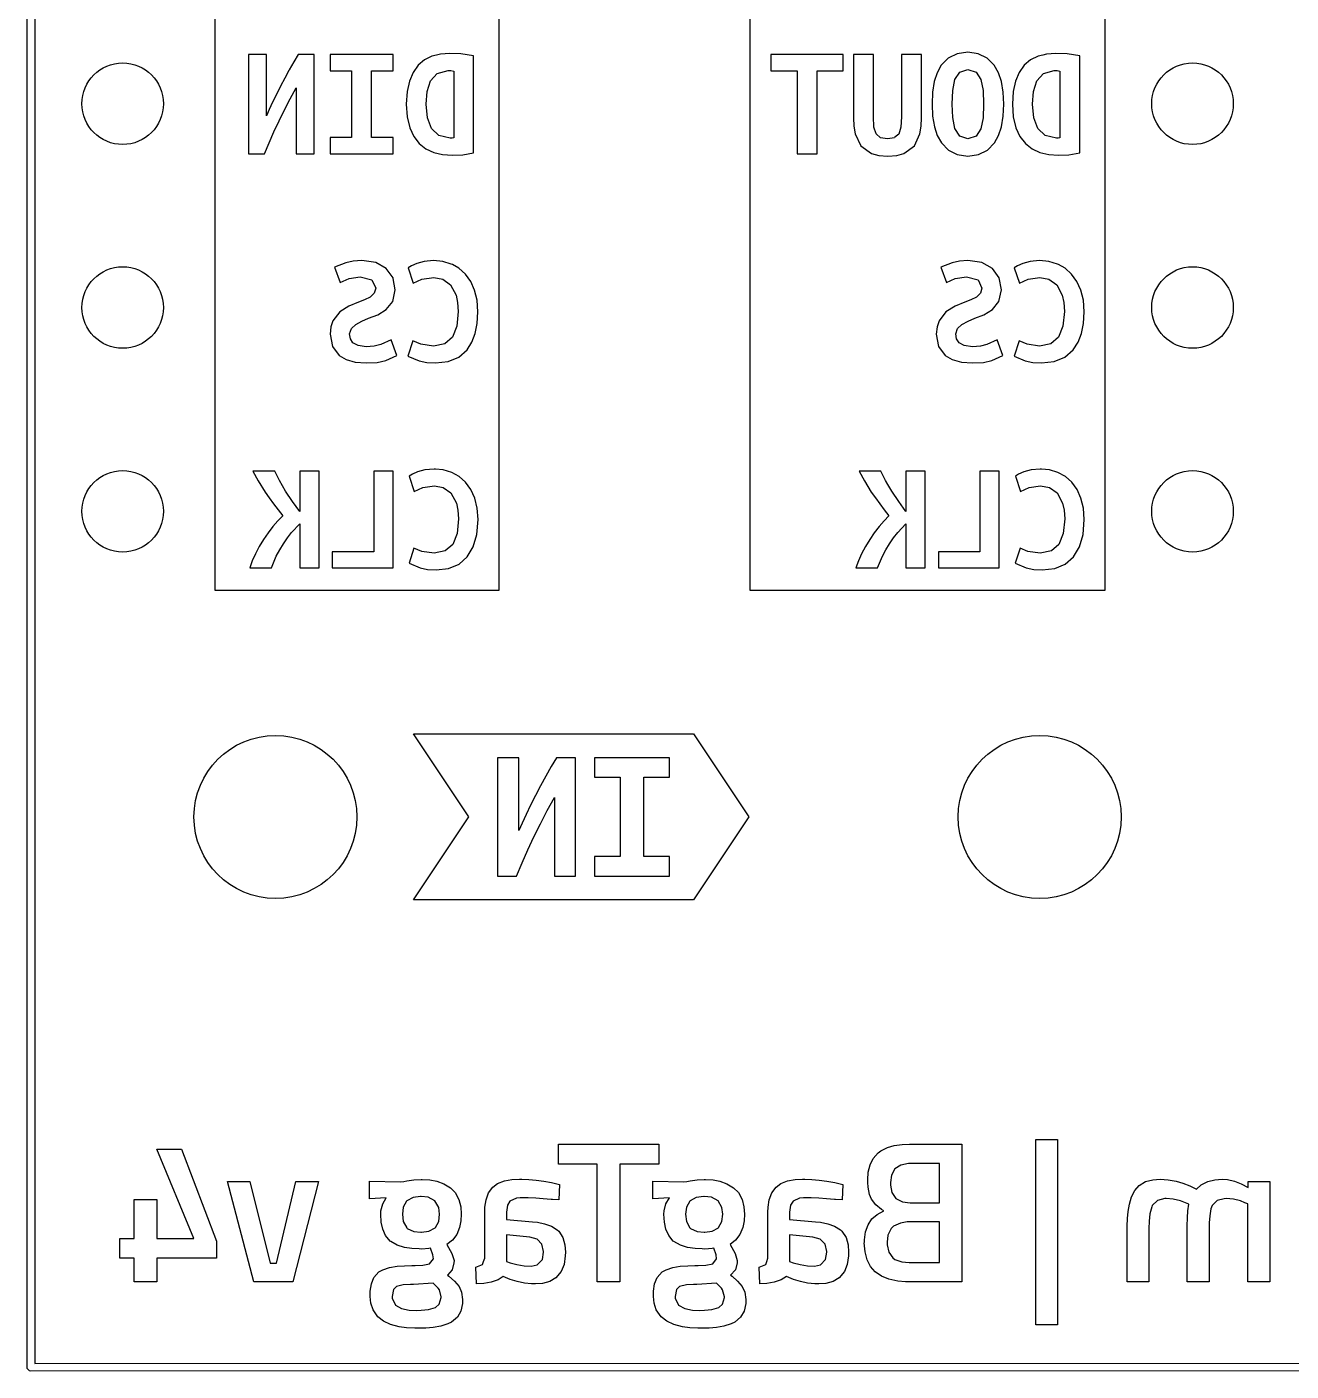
# Model space of a CAD drawing. Extents: x 48.4 to 111, y -108.5 to -46.5.
# Drawn here: x 64.21 to 79.97, y -108.51 to -91.75 of the extents above; entities that cross this region are included whole.
import ezdxf

# ---------------------------------------------------------------- set-up
doc = ezdxf.new("R2010")
doc.units = 0
doc.layers.add('BLACK', color=7, linetype='CONTINUOUS')

msp = doc.modelspace()

# ---------------------------------------------------------------- linework, layer by layer
at = {"layer": 'BLACK', "linetype": 'CONTINUOUS'}
for p, q in [((64.215806, -108.477134), (64.212, -76.962)), ((64.308202, -77.011994), (64.311994, -108.411797)), ((66.558885, -98.778729), (66.558885, -86.641271)), ((70.093115, -86.641271), (70.093115, -98.778729)), ((73.22772, -98.778729), (73.22772, -86.641271)), ((77.64828, -86.641271), (77.64828, -98.778729)), ((67.196824, -92.095822), (66.97442, -92.095822)), ((66.97442, -92.095822), (66.97442, -93.336076)), ((67.196824, -92.859209), (67.196824, -92.095822)), ((67.593545, -92.095822), (67.537443, -92.187739)), ((67.791905, -92.095822), (67.593545, -92.095822)), ((67.791905, -93.336076), (67.791905, -92.095822)), ((67.990266, -92.095822), (67.990266, -92.300193)), ((68.149284, -92.095822), (67.990266, -92.095822)), ((68.777697, -92.095822), (68.149284, -92.095822)), ((68.777697, -92.300193), (68.777697, -92.095822)), ((69.259572, -92.117862), (69.166152, -92.164196)), ((69.318403, -92.102912), (69.259572, -92.117862)), ((69.366016, -92.090813), (69.318403, -92.102912)), ((69.482978, -92.081796), (69.366016, -92.090813)), ((69.621229, -92.087807), (69.482978, -92.081796)), ((69.779517, -92.111851), (69.621229, -92.087807)), ((69.779517, -93.32205), (69.779517, -92.111851)), ((74.387327, -92.095822), (73.485688, -92.095822)), ((73.485688, -92.095822), (73.485688, -92.300193)), ((74.387327, -92.300193), (74.387327, -92.095822)), ((74.762008, -92.095822), (74.51556, -92.095822)), ((74.51556, -92.095822), (74.51556, -92.88726)), ((74.762008, -92.869227), (74.762008, -92.095822)), ((75.361096, -92.095822), (75.112645, -92.095822)), ((75.112645, -92.095822), (75.112645, -92.871231)), ((75.361096, -92.88726), (75.361096, -92.095822)), ((75.695259, -92.140347), (75.607544, -92.231068)), ((75.704449, -92.135835), (75.695259, -92.140347)), ((75.806127, -92.085915), (75.704449, -92.135835)), ((75.940148, -92.067771), (75.806127, -92.085915)), ((76.070162, -92.085915), (75.940148, -92.067771)), ((76.179695, -92.140347), (76.070162, -92.085915)), ((76.268745, -92.231068), (76.179695, -92.140347)), ((76.814737, -92.117862), (76.721318, -92.164196)), ((76.873569, -92.102912), (76.814737, -92.117862)), ((76.921181, -92.090813), (76.873569, -92.102912)), ((77.038143, -92.081796), (76.921181, -92.090813)), ((77.176395, -92.087807), (77.038143, -92.081796)), ((77.334682, -92.111851), (77.176395, -92.087807)), ((77.334682, -93.32205), (77.334682, -92.111851)), ((67.476278, -92.296586), (67.42599, -92.390107)), ((67.481341, -92.28717), (67.476278, -92.296586)), ((67.537443, -92.187739), (67.481341, -92.28717)), ((67.990266, -92.300193), (68.258754, -92.300193)), ((68.258754, -92.300193), (68.258754, -93.131704)), ((68.507205, -93.131704), (68.507205, -92.300193)), ((68.507205, -92.300193), (68.777697, -92.300193)), ((69.025898, -92.318727), (68.979063, -92.427424)), ((69.088261, -92.231068), (69.025898, -92.318727)), ((69.166152, -92.164196), (69.088261, -92.231068)), ((69.326694, -92.33125), (69.460938, -92.296186)), ((69.460938, -92.296186), (69.497004, -92.297188)), ((69.497004, -92.297188), (69.533069, -92.302197)), ((69.533069, -92.302197), (69.533069, -93.135711)), ((73.485688, -92.300193), (73.812282, -92.300193)), ((73.812282, -92.300193), (73.812282, -93.336076)), ((74.060733, -93.336076), (74.060733, -92.300193)), ((74.060733, -92.300193), (74.387327, -92.300193)), ((75.557578, -92.322546), (75.521888, -92.433686)), ((75.607544, -92.231068), (75.557578, -92.322546)), ((75.778855, -92.40839), (75.837963, -92.316222)), ((75.837963, -92.316222), (75.940148, -92.282161)), ((75.940148, -92.282161), (76.042334, -92.316222)), ((76.042334, -92.316222), (76.101441, -92.409392)), ((76.320464, -92.322546), (76.268745, -92.231068)), ((76.357406, -92.433686), (76.320464, -92.322546)), ((76.581063, -92.318727), (76.534228, -92.427424)), ((76.643426, -92.231068), (76.581063, -92.318727)), ((76.721318, -92.164196), (76.643426, -92.231068)), ((76.881859, -92.33125), (77.016103, -92.296186)), ((77.016103, -92.296186), (77.052169, -92.297188)), ((77.052169, -92.297188), (77.088234, -92.302197)), ((77.088234, -92.302197), (77.088234, -93.135711)), ((67.372143, -92.492543), (67.32105, -92.593226)), ((67.42599, -92.390107), (67.372143, -92.492543)), ((68.979063, -92.427424), (68.949759, -92.558913)), ((69.202468, -92.558663), (69.244545, -92.424419)), ((69.244545, -92.424419), (69.326694, -92.33125)), ((75.521888, -92.433686), (75.500474, -92.564486)), ((75.750804, -92.545639), (75.778855, -92.40839)), ((76.101441, -92.409392), (76.129492, -92.546641)), ((76.379572, -92.564486), (76.357406, -92.433686)), ((76.534228, -92.427424), (76.504925, -92.558913)), ((76.757634, -92.558663), (76.79971, -92.424419)), ((76.79971, -92.424419), (76.881859, -92.33125)), ((67.32105, -92.593226), (67.273964, -92.690903)), ((67.423903, -92.787301), (67.495033, -92.650051)), ((67.495033, -92.650051), (67.569501, -92.512579)), ((67.569501, -92.512579), (67.569501, -93.336076)), ((68.949759, -92.558913), (68.939992, -92.714947)), ((69.190447, -92.714947), (69.202468, -92.558663)), ((75.500474, -92.564486), (75.493336, -92.714947)), ((75.743791, -92.714947), (75.750804, -92.545639)), ((76.129492, -92.546641), (76.136505, -92.714947)), ((76.38696, -92.714947), (76.379572, -92.564486)), ((76.504925, -92.558913), (76.495157, -92.714947)), ((76.745612, -92.714947), (76.757634, -92.558663)), ((67.232138, -92.781067), (67.196824, -92.859209)), ((67.273964, -92.690903), (67.232138, -92.781067)), ((67.356113, -92.924327), (67.423903, -92.787301)), ((68.939992, -92.714947), (68.950761, -92.874487)), ((69.205474, -92.884255), (69.190447, -92.714947)), ((75.493336, -92.714947), (75.5006, -92.865408)), ((75.750804, -92.883253), (75.743791, -92.714947)), ((76.136505, -92.714947), (76.129492, -92.884255)), ((76.37976, -92.865408), (76.38696, -92.714947)), ((76.495157, -92.714947), (76.505926, -92.874487)), ((76.760639, -92.884255), (76.745612, -92.714947)), ((67.291663, -93.061354), (67.356113, -92.924327)), ((68.950761, -92.874487), (68.98307, -93.00848)), ((69.255565, -93.017497), (69.205474, -92.884255)), ((74.51556, -92.88726), (74.520569, -92.990448)), ((74.520569, -92.990448), (74.535596, -93.083617)), ((74.770022, -93.000466), (74.762008, -92.869227)), ((75.112645, -92.871231), (75.10463, -93.002469)), ((75.34106, -93.083617), (75.356087, -92.990448)), ((75.356087, -92.990448), (75.361096, -92.88726)), ((75.5006, -92.865408), (75.522389, -92.996208)), ((75.522389, -92.996208), (75.558705, -93.107347)), ((75.778855, -93.020502), (75.750804, -92.883253)), ((76.129492, -92.884255), (76.101441, -93.021504)), ((76.322155, -93.107347), (76.358158, -92.996208)), ((76.358158, -92.996208), (76.37976, -92.865408)), ((76.505926, -92.874487), (76.538235, -93.00848)), ((76.81073, -93.017497), (76.760639, -92.884255)), ((67.230552, -93.198604), (67.291663, -93.061354)), ((68.258754, -93.131704), (67.990266, -93.131704)), ((67.990266, -93.131704), (67.990266, -93.336076)), ((68.777697, -93.131704), (68.507205, -93.131704)), ((68.777697, -93.336076), (68.777697, -93.131704)), ((68.98307, -93.00848), (69.034413, -93.11843)), ((69.034413, -93.11843), (69.102286, -93.205839)), ((69.347732, -93.105657), (69.255565, -93.017497)), ((69.488989, -93.137715), (69.347732, -93.105657)), ((69.511029, -93.137715), (69.488989, -93.137715)), ((69.533069, -93.135711), (69.511029, -93.137715)), ((74.535596, -93.083617), (74.605724, -93.23389)), ((74.798073, -93.086622), (74.770022, -93.000466)), ((74.852171, -93.133708), (74.798073, -93.086622)), ((74.938328, -93.147733), (74.852171, -93.133708)), ((75.024484, -93.133708), (74.938328, -93.147733)), ((75.031443, -93.127668), (75.024484, -93.133708)), ((75.077581, -93.087624), (75.031443, -93.127668)), ((75.10463, -93.002469), (75.077581, -93.087624)), ((75.272936, -93.23389), (75.34106, -93.083617)), ((75.558705, -93.107347), (75.609548, -93.198826)), ((75.838964, -93.113671), (75.778855, -93.020502)), ((75.940148, -93.147733), (75.838964, -93.113671)), ((76.042334, -93.113671), (75.940148, -93.147733)), ((76.101441, -93.021504), (76.042334, -93.113671)), ((76.271751, -93.198826), (76.322155, -93.107347)), ((76.538235, -93.00848), (76.589578, -93.11843)), ((76.589578, -93.11843), (76.657452, -93.205839)), ((76.902898, -93.105657), (76.81073, -93.017497)), ((77.044154, -93.137715), (76.902898, -93.105657)), ((77.066194, -93.137715), (77.044154, -93.137715)), ((77.088234, -93.135711), (77.066194, -93.137715)), ((67.17278, -93.336076), (67.230552, -93.198604)), ((69.102286, -93.205839), (69.185688, -93.271709)), ((69.185688, -93.271709), (69.283616, -93.317041)), ((69.283616, -93.317041), (69.394067, -93.343339)), ((69.644271, -93.345092), (69.779517, -93.32205)), ((74.605724, -93.23389), (74.737964, -93.329063)), ((74.737964, -93.329063), (74.830131, -93.353858)), ((75.052786, -93.353858), (75.143701, -93.329063)), ((75.143701, -93.329063), (75.272936, -93.23389)), ((75.609548, -93.198826), (75.697708, -93.289547)), ((75.697708, -93.289547), (75.80724, -93.343979)), ((76.072277, -93.343979), (76.183479, -93.289547)), ((76.183479, -93.289547), (76.271751, -93.198826)), ((76.657452, -93.205839), (76.740853, -93.271709)), ((76.740853, -93.271709), (76.838781, -93.317041)), ((76.838781, -93.317041), (76.949232, -93.343339)), ((77.199437, -93.345092), (77.334682, -93.32205)), ((66.97442, -93.336076), (67.17278, -93.336076)), ((67.569501, -93.336076), (67.791905, -93.336076)), ((67.990266, -93.336076), (68.777697, -93.336076)), ((69.394067, -93.343339), (69.515036, -93.352105)), ((69.515036, -93.352105), (69.644271, -93.345092)), ((73.812282, -93.336076), (74.060733, -93.336076)), ((74.830131, -93.353858), (74.942335, -93.362123)), ((74.942335, -93.362123), (75.052786, -93.353858)), ((75.80724, -93.343979), (75.938145, -93.362123)), ((75.938145, -93.362123), (76.072277, -93.343979)), ((76.949232, -93.343339), (77.070202, -93.352105)), ((77.070202, -93.352105), (77.199437, -93.345092)), ((68.27942, -94.672082), (68.188329, -94.691337)), ((68.38483, -94.665664), (68.27942, -94.672082)), ((68.55936, -94.689856), (68.38483, -94.665664)), ((69.27945, -94.665664), (69.161945, -94.676526)), ((69.395228, -94.676279), (69.27945, -94.665664)), ((75.834586, -94.672082), (75.743494, -94.691337)), ((75.938145, -94.665776), (75.834586, -94.672082)), ((75.939995, -94.665664), (75.938145, -94.665776)), ((76.114525, -94.689856), (75.939995, -94.665664)), ((76.834616, -94.665664), (76.71711, -94.676526)), ((76.950393, -94.676279), (76.834616, -94.665664)), ((68.188329, -94.691337), (68.047125, -94.748609)), ((68.047125, -94.748609), (68.118221, -94.936222)), ((68.691924, -94.762433), (68.55936, -94.689856)), ((68.775609, -94.877963), (68.691924, -94.762433)), ((69.003955, -94.730835), (68.96347, -94.754533)), ((68.96347, -94.754533), (69.026666, -94.948072)), ((69.070113, -94.701212), (69.003955, -94.730835)), ((69.161945, -94.676526), (69.070113, -94.701212)), ((69.501624, -94.708124), (69.395228, -94.676279)), ((69.515036, -94.715528), (69.501624, -94.708124)), ((69.596419, -94.760458), (69.515036, -94.715528)), ((69.677389, -94.832541), (69.596419, -94.760458)), ((69.7433, -94.923633), (69.677389, -94.832541)), ((75.743494, -94.691337), (75.60229, -94.748609)), ((75.60229, -94.748609), (75.673386, -94.936222)), ((76.247089, -94.762433), (76.114525, -94.689856)), ((76.330774, -94.877963), (76.247089, -94.762433)), ((76.55912, -94.730835), (76.518635, -94.754533)), ((76.518635, -94.754533), (76.581831, -94.948072)), ((76.625278, -94.701212), (76.55912, -94.730835)), ((76.71711, -94.676526), (76.625278, -94.701212)), ((77.05679, -94.708124), (76.950393, -94.676279)), ((77.070202, -94.715528), (77.05679, -94.708124)), ((77.151584, -94.760458), (77.070202, -94.715528)), ((77.232554, -94.832541), (77.151584, -94.760458)), ((77.298466, -94.923633), (77.232554, -94.832541)), ((68.118221, -94.936222), (68.227827, -94.888825)), ((68.227827, -94.888825), (68.367056, -94.869076)), ((68.367056, -94.869076), (68.512209, -94.904131)), ((68.512209, -94.904131), (68.560594, -95.009293)), ((68.777697, -94.889417), (68.775609, -94.877963)), ((68.803504, -95.031017), (68.777697, -94.889417)), ((69.026666, -94.948072), (69.136272, -94.897712)), ((69.136272, -94.897712), (69.2834, -94.876976)), ((69.2834, -94.876976), (69.394981, -94.897712)), ((69.394981, -94.897712), (69.49175, -94.966833)), ((69.49175, -94.966833), (69.560871, -95.096188)), ((69.792919, -95.032992), (69.7433, -94.923633)), ((75.673386, -94.936222), (75.782992, -94.888825)), ((75.782992, -94.888825), (75.922221, -94.869076)), ((75.922221, -94.869076), (76.067375, -94.904131)), ((76.067375, -94.904131), (76.115759, -95.009293)), ((76.35867, -95.031017), (76.330774, -94.877963)), ((76.581831, -94.948072), (76.691437, -94.897712)), ((76.691437, -94.897712), (76.838565, -94.876976)), ((76.838565, -94.876976), (76.950146, -94.897712)), ((76.950146, -94.897712), (77.046915, -94.966833)), ((77.046915, -94.966833), (77.116036, -95.096188)), ((77.348085, -95.032992), (77.298466, -94.923633)), ((68.421365, -95.155434), (68.345332, -95.185057)), ((68.490486, -95.118899), (68.421365, -95.155434)), ((68.540845, -95.071502), (68.490486, -95.118899)), ((68.560594, -95.009293), (68.540845, -95.071502)), ((68.771906, -95.17617), (68.803504, -95.031017)), ((69.560871, -95.096188), (69.580867, -95.187032)), ((69.824024, -95.159878), (69.792919, -95.032992)), ((69.834392, -95.30355), (69.824024, -95.159878)), ((75.97653, -95.155434), (75.900497, -95.185057)), ((76.045651, -95.118899), (75.97653, -95.155434)), ((76.09601, -95.071502), (76.045651, -95.118899)), ((76.115759, -95.009293), (76.09601, -95.071502)), ((76.327071, -95.17617), (76.35867, -95.031017)), ((77.116036, -95.096188), (77.136032, -95.187032)), ((77.379189, -95.159878), (77.348085, -95.032992)), ((77.389557, -95.30355), (77.379189, -95.159878)), ((68.111309, -95.304538), (68.025401, -95.415131)), ((68.225852, -95.233442), (68.111309, -95.304538)), ((68.345332, -95.185057), (68.225852, -95.233442)), ((68.469749, -95.38452), (68.584293, -95.339098)), ((68.584293, -95.339098), (68.691924, -95.273927)), ((68.691924, -95.273927), (68.771906, -95.17617)), ((69.587532, -95.297625), (69.569511, -95.482524)), ((69.580867, -95.187032), (69.587532, -95.297625)), ((69.825875, -95.44784), (69.834392, -95.30355)), ((75.666474, -95.304538), (75.580567, -95.415131)), ((75.781017, -95.233442), (75.666474, -95.304538)), ((75.900497, -95.185057), (75.781017, -95.233442)), ((76.024915, -95.38452), (76.139458, -95.339098)), ((76.139458, -95.339098), (76.247089, -95.273927)), ((76.247089, -95.273927), (76.327071, -95.17617)), ((77.142697, -95.297625), (77.124676, -95.482524)), ((77.136032, -95.187032), (77.142697, -95.297625)), ((77.38104, -95.44784), (77.389557, -95.30355)), ((68.000222, -95.489929), (67.991828, -95.582008)), ((68.025401, -95.415131), (68.000222, -95.489929)), ((68.256462, -95.512887), (68.311759, -95.460553)), ((68.311759, -95.460553), (68.386805, -95.419081)), ((68.386805, -95.419081), (68.469749, -95.38452)), ((69.569511, -95.482524), (69.515449, -95.618544)), ((69.800325, -95.574602), (69.825875, -95.44784)), ((75.555387, -95.489929), (75.546994, -95.582008)), ((75.580567, -95.415131), (75.555387, -95.489929)), ((75.811628, -95.512887), (75.866924, -95.460553)), ((75.866924, -95.460553), (75.94197, -95.419081)), ((75.94197, -95.419081), (76.024915, -95.38452)), ((77.124676, -95.482524), (77.070614, -95.618544)), ((77.35549, -95.574602), (77.38104, -95.44784)), ((67.991828, -95.582008), (68.019724, -95.734321)), ((68.234739, -95.580033), (68.256462, -95.512887)), ((68.243626, -95.638292), (68.234739, -95.580033)), ((68.276211, -95.689639), (68.243626, -95.638292)), ((68.750183, -95.651129), (68.622803, -95.710375)), ((68.821278, -95.848617), (68.750183, -95.651129)), ((69.022716, -95.664953), (68.961495, -95.856517)), ((69.122447, -95.708401), (69.022716, -95.664953)), ((69.515449, -95.618544), (69.420408, -95.702229)), ((69.757742, -95.683838), (69.800325, -95.574602)), ((75.546994, -95.582008), (75.574889, -95.734321)), ((75.789904, -95.580033), (75.811628, -95.512887)), ((75.798791, -95.638292), (75.789904, -95.580033)), ((75.831376, -95.689639), (75.798791, -95.638292)), ((76.305348, -95.651129), (76.177968, -95.710375)), ((76.376443, -95.848617), (76.305348, -95.651129)), ((76.577881, -95.664953), (76.51666, -95.856517)), ((76.677613, -95.708401), (76.577881, -95.664953)), ((77.070614, -95.618544), (76.975573, -95.702229)), ((77.312907, -95.683838), (77.35549, -95.574602)), ((68.019724, -95.734321), (68.103409, -95.84763)), ((68.340395, -95.725187), (68.276211, -95.689639)), ((68.442101, -95.738024), (68.340395, -95.725187)), ((68.540598, -95.731112), (68.442101, -95.738024)), ((68.622803, -95.710375), (68.540598, -95.731112)), ((69.27945, -95.730124), (69.122447, -95.708401)), ((69.420408, -95.702229), (69.27945, -95.730124)), ((69.593676, -95.867708), (69.698125, -95.775547)), ((69.698125, -95.775547), (69.757742, -95.683838)), ((75.574889, -95.734321), (75.658574, -95.84763)), ((75.89556, -95.725187), (75.831376, -95.689639)), ((75.997266, -95.738024), (75.89556, -95.725187)), ((76.095764, -95.731112), (75.997266, -95.738024)), ((76.177968, -95.710375), (76.095764, -95.731112)), ((76.834616, -95.730124), (76.677613, -95.708401)), ((76.975573, -95.702229), (76.834616, -95.730124)), ((77.148841, -95.867708), (77.25329, -95.775547)), ((77.25329, -95.775547), (77.312907, -95.683838)), ((68.103409, -95.84763), (68.190633, -95.899745)), ((68.190633, -95.899745), (68.30353, -95.931014)), ((68.30353, -95.931014), (68.442101, -95.941436)), ((68.442101, -95.941436), (68.578862, -95.93329)), ((68.578862, -95.93329), (68.685011, -95.908851)), ((68.685011, -95.908851), (68.821278, -95.848617)), ((68.961495, -95.856517), (69.100724, -95.914776)), ((69.100724, -95.914776), (69.195271, -95.934771)), ((69.195271, -95.934771), (69.303149, -95.941436)), ((69.303149, -95.941436), (69.462017, -95.923004)), ((69.462017, -95.923004), (69.593676, -95.867708)), ((75.658574, -95.84763), (75.745798, -95.899745)), ((75.745798, -95.899745), (75.858696, -95.931014)), ((75.858696, -95.931014), (75.997266, -95.941436)), ((75.997266, -95.941436), (76.134027, -95.93329)), ((76.134027, -95.93329), (76.240177, -95.908851)), ((76.240177, -95.908851), (76.376443, -95.848617)), ((76.51666, -95.856517), (76.655889, -95.914776)), ((76.655889, -95.914776), (76.750436, -95.934771)), ((76.750436, -95.934771), (76.858314, -95.941436)), ((76.858314, -95.941436), (77.017182, -95.923004)), ((77.017182, -95.923004), (77.148841, -95.867708)), ((67.029615, -97.290298), (67.094837, -97.410035)), ((67.17278, -97.290298), (67.029615, -97.290298)), ((67.300238, -97.290298), (67.17278, -97.290298)), ((67.358646, -97.407114), (67.300238, -97.290298)), ((67.853168, -97.290298), (67.613695, -97.290298)), ((67.613695, -97.290298), (67.613695, -97.79066)), ((67.853168, -98.495451), (67.853168, -97.290298)), ((68.776014, -97.290298), (68.534595, -97.290298)), ((68.534595, -97.290298), (68.534595, -98.296863)), ((68.776014, -98.495451), (68.776014, -97.290298)), ((69.016461, -97.32729), (68.976549, -97.350653)), ((68.976549, -97.350653), (69.03885, -97.541453)), ((69.081683, -97.298086), (69.016461, -97.32729)), ((69.172215, -97.273749), (69.081683, -97.298086)), ((69.288058, -97.263041), (69.172215, -97.273749)), ((69.303149, -97.264425), (69.288058, -97.263041)), ((69.402197, -97.273506), (69.303149, -97.264425)), ((69.507088, -97.3049), (69.402197, -97.273506)), ((69.600541, -97.356494), (69.507088, -97.3049)), ((74.855404, -97.290298), (74.58478, -97.290298)), ((74.58478, -97.290298), (74.650002, -97.410035)), ((74.913812, -97.407114), (74.855404, -97.290298)), ((75.408333, -97.290298), (75.16886, -97.290298)), ((75.16886, -97.290298), (75.16886, -97.79066)), ((75.408333, -98.495451), (75.408333, -97.290298)), ((76.33118, -97.290298), (76.08976, -97.290298)), ((76.08976, -97.290298), (76.08976, -98.296863)), ((76.33118, -98.495451), (76.33118, -97.290298)), ((76.571626, -97.32729), (76.531714, -97.350653)), ((76.531714, -97.350653), (76.594016, -97.541453)), ((76.636848, -97.298086), (76.571626, -97.32729)), ((76.727381, -97.273749), (76.636848, -97.298086)), ((76.843223, -97.263041), (76.727381, -97.273749)), ((76.858314, -97.264425), (76.843223, -97.263041)), ((76.957362, -97.273506), (76.858314, -97.264425)), ((77.062253, -97.3049), (76.957362, -97.273506)), ((77.155706, -97.356494), (77.062253, -97.3049)), ((67.094837, -97.410035), (67.181475, -97.550214)), ((67.43555, -97.537559), (67.358646, -97.407114)), ((69.03885, -97.541453), (69.146905, -97.491806)), ((69.146905, -97.491806), (69.291952, -97.471363)), ((69.291952, -97.471363), (69.401954, -97.491806)), ((69.401954, -97.491806), (69.497353, -97.559949)), ((69.680365, -97.427557), (69.600541, -97.356494)), ((69.745344, -97.51736), (69.680365, -97.427557)), ((69.794261, -97.625171), (69.745344, -97.51736)), ((74.650002, -97.410035), (74.736641, -97.550214)), ((74.942335, -97.455496), (74.913812, -97.407114)), ((74.990716, -97.537559), (74.942335, -97.455496)), ((76.594016, -97.541453), (76.702071, -97.491806)), ((76.702071, -97.491806), (76.847117, -97.471363)), ((76.847117, -97.471363), (76.957119, -97.491806)), ((76.957119, -97.491806), (77.052519, -97.559949)), ((77.23553, -97.427557), (77.155706, -97.356494)), ((77.300509, -97.51736), (77.23553, -97.427557)), ((77.349426, -97.625171), (77.300509, -97.51736)), ((67.181475, -97.550214), (67.231852, -97.623954)), ((67.231852, -97.623954), (67.285636, -97.699155)), ((67.524136, -97.669951), (67.43555, -97.537559)), ((67.613695, -97.79066), (67.524136, -97.669951)), ((69.497353, -97.559949), (69.565496, -97.687473)), ((69.565496, -97.687473), (69.585209, -97.777032)), ((69.824925, -97.750262), (69.794261, -97.625171)), ((74.736641, -97.550214), (74.787018, -97.623954)), ((74.787018, -97.623954), (74.840802, -97.699155)), ((75.079301, -97.669951), (74.990716, -97.537559)), ((75.16886, -97.79066), (75.079301, -97.669951)), ((77.052519, -97.559949), (77.120661, -97.687473)), ((77.120661, -97.687473), (77.140374, -97.777032)), ((77.38009, -97.750262), (77.349426, -97.625171)), ((67.285636, -97.699155), (67.342341, -97.773625)), ((67.401479, -97.845175), (67.340637, -97.907963)), ((67.342341, -97.773625), (67.401479, -97.845175)), ((69.585209, -97.777032), (69.59178, -97.88606)), ((69.835146, -97.891901), (69.824925, -97.750262)), ((74.840802, -97.699155), (74.897506, -97.773625)), ((74.956644, -97.845175), (74.895803, -97.907963)), ((74.897506, -97.773625), (74.956644, -97.845175)), ((77.140374, -97.777032), (77.146945, -97.88606)), ((77.390312, -97.891901), (77.38009, -97.750262)), ((67.278822, -97.979513), (67.218224, -98.058121)), ((67.340637, -97.907963), (67.278822, -97.979513)), ((67.511481, -98.05447), (67.613695, -97.944468)), ((67.613695, -97.944468), (67.613695, -98.495451)), ((69.59178, -97.88606), (69.574014, -98.068342)), ((69.82022, -98.077725), (69.835146, -97.891901)), ((74.833987, -97.979513), (74.773389, -98.058121)), ((74.895803, -97.907963), (74.833987, -97.979513)), ((75.066646, -98.05447), (75.16886, -97.944468)), ((75.16886, -97.944468), (75.16886, -98.495451)), ((77.146945, -97.88606), (77.129179, -98.068342)), ((77.375385, -98.077725), (77.390312, -97.891901)), ((67.161033, -98.142082), (67.108222, -98.229694)), ((67.218224, -98.058121), (67.161033, -98.142082)), ((67.409267, -98.194649), (67.459157, -98.122126)), ((67.459157, -98.122126), (67.511481, -98.05447)), ((69.574014, -98.068342), (69.520717, -98.202437)), ((69.77544, -98.232831), (69.82022, -98.077725)), ((74.716198, -98.142082), (74.663387, -98.229694)), ((74.773389, -98.058121), (74.716198, -98.142082)), ((74.964432, -98.194649), (75.014322, -98.122126)), ((75.014322, -98.122126), (75.066646, -98.05447)), ((77.129179, -98.068342), (77.075882, -98.202437)), ((77.330606, -98.232831), (77.375385, -98.077725)), ((67.060765, -98.319253), (67.020367, -98.408569)), ((67.108222, -98.229694), (67.060765, -98.319253)), ((67.259353, -98.495451), (67.320681, -98.348457)), ((67.320681, -98.348457), (67.362784, -98.27058)), ((67.362784, -98.27058), (67.409267, -98.194649)), ((68.442101, -98.296863), (68.018657, -98.296863)), ((68.018657, -98.296863), (68.018657, -98.495451)), ((68.534595, -98.296863), (68.442101, -98.296863)), ((69.034957, -98.24819), (68.974602, -98.437043)), ((69.133277, -98.291022), (69.034957, -98.24819)), ((69.288058, -98.312439), (69.133277, -98.291022)), ((69.42702, -98.284938), (69.288058, -98.312439)), ((69.520717, -98.202437), (69.42702, -98.284938)), ((69.597837, -98.448075), (69.700808, -98.357218)), ((69.700808, -98.357218), (69.77544, -98.232831)), ((74.615931, -98.319253), (74.575532, -98.408569)), ((74.663387, -98.229694), (74.615931, -98.319253)), ((74.814518, -98.495451), (74.875846, -98.348457)), ((74.875846, -98.348457), (74.917949, -98.27058)), ((74.917949, -98.27058), (74.964432, -98.194649)), ((75.997266, -98.296863), (75.573822, -98.296863)), ((75.573822, -98.296863), (75.573822, -98.495451)), ((76.08976, -98.296863), (75.997266, -98.296863)), ((76.590122, -98.24819), (76.529767, -98.437043)), ((76.688442, -98.291022), (76.590122, -98.24819)), ((76.843223, -98.312439), (76.688442, -98.291022)), ((76.982186, -98.284938), (76.843223, -98.312439)), ((77.075882, -98.202437), (76.982186, -98.284938)), ((77.153002, -98.448075), (77.255973, -98.357218)), ((77.255973, -98.357218), (77.330606, -98.232831)), ((67.020367, -98.408569), (66.988729, -98.495451)), ((66.988729, -98.495451), (67.259353, -98.495451)), ((67.613695, -98.495451), (67.853168, -98.495451)), ((68.018657, -98.495451), (68.776014, -98.495451)), ((68.974602, -98.437043), (69.11186, -98.494477)), ((69.11186, -98.494477), (69.20507, -98.51419)), ((69.20507, -98.51419), (69.311421, -98.520761)), ((69.311421, -98.520761), (69.468041, -98.502589)), ((69.468041, -98.502589), (69.597837, -98.448075)), ((74.575532, -98.408569), (74.543894, -98.495451)), ((74.543894, -98.495451), (74.814518, -98.495451)), ((75.16886, -98.495451), (75.408333, -98.495451)), ((75.573822, -98.495451), (76.33118, -98.495451)), ((76.529767, -98.437043), (76.667026, -98.494477)), ((76.667026, -98.494477), (76.760235, -98.51419)), ((76.760235, -98.51419), (76.866586, -98.520761)), ((76.866586, -98.520761), (77.023206, -98.502589)), ((77.023206, -98.502589), (77.153002, -98.448075)), ((66.816854, -98.778729), (66.558885, -98.778729)), ((67.259353, -98.778729), (66.816854, -98.778729)), ((68.018657, -98.778729), (67.259353, -98.778729)), ((69.311421, -98.778729), (68.018657, -98.778729)), ((69.835146, -98.778729), (69.311421, -98.778729)), ((70.093115, -98.778729), (69.835146, -98.778729)), ((73.485688, -98.778729), (73.22772, -98.778729)), ((73.812282, -98.778729), (73.485688, -98.778729)), ((74.814518, -98.778729), (73.812282, -98.778729)), ((75.573822, -98.778729), (74.814518, -98.778729)), ((76.866586, -98.778729), (75.573822, -98.778729)), ((77.390312, -98.778729), (76.866586, -98.778729)), ((77.64828, -98.778729), (77.390312, -98.778729)), ((69.72052, -101.6), (69.030751, -100.565347)), ((69.030751, -100.565347), (69.72052, -100.565347)), ((69.72052, -100.565347), (70.018176, -100.565347)), ((70.018176, -100.565347), (72.221824, -100.565347)), ((72.221824, -100.565347), (72.51948, -100.565347)), ((72.51948, -100.565347), (73.209249, -101.6)), ((70.343018, -100.863003), (70.078699, -100.863003)), ((70.078699, -100.863003), (70.078699, -102.336997)), ((70.343018, -101.770259), (70.343018, -100.863003)), ((70.814505, -100.863003), (70.74783, -100.972243)), ((71.050249, -100.863003), (70.814505, -100.863003)), ((71.050249, -102.336997), (71.050249, -100.863003)), ((72.221824, -100.863003), (71.285993, -100.863003)), ((71.285993, -100.863003), (71.285993, -101.105891)), ((72.221824, -101.105891), (72.221824, -100.863003)), ((70.74783, -100.972243), (70.681155, -101.090412)), ((70.681155, -101.090412), (70.615373, -101.212749)), ((71.285993, -101.105891), (71.60508, -101.105891)), ((71.60508, -101.105891), (71.60508, -102.094109)), ((71.900355, -102.094109), (71.900355, -101.105891)), ((71.900355, -101.105891), (72.221824, -101.105891)), ((70.551377, -101.334491), (70.490655, -101.454148)), ((70.615373, -101.212749), (70.551377, -101.334491)), ((70.697427, -101.521683), (70.78593, -101.358303)), ((70.78593, -101.358303), (70.78593, -102.336997)), ((70.490655, -101.454148), (70.434696, -101.570234)), ((70.612893, -101.684799), (70.697427, -101.521683)), ((69.030751, -102.634653), (69.72052, -101.6)), ((70.384987, -101.677391), (70.343018, -101.770259)), ((70.434696, -101.570234), (70.384987, -101.677391)), ((70.532327, -101.84765), (70.612893, -101.684799)), ((73.209249, -101.6), (72.51948, -102.634653)), ((70.45573, -102.010501), (70.532327, -101.84765)), ((70.383102, -102.173617), (70.45573, -102.010501)), ((70.314443, -102.336997), (70.383102, -102.173617)), ((71.60508, -102.094109), (71.285993, -102.094109)), ((71.285993, -102.094109), (71.285993, -102.336997)), ((72.221824, -102.094109), (71.900355, -102.094109)), ((72.221824, -102.336997), (72.221824, -102.094109)), ((70.078699, -102.336997), (70.314443, -102.336997)), ((70.78593, -102.336997), (71.050249, -102.336997)), ((71.285993, -102.336997), (72.221824, -102.336997)), ((69.72052, -102.634653), (69.030751, -102.634653)), ((70.018176, -102.634653), (69.72052, -102.634653)), ((70.314443, -102.634653), (70.018176, -102.634653)), ((72.221824, -102.634653), (70.314443, -102.634653)), ((72.51948, -102.634653), (72.221824, -102.634653)), ((70.837913, -105.9281), (70.837913, -105.680136)), ((70.837913, -105.680136), (72.088593, -105.680136)), ((72.088593, -105.680136), (72.088593, -105.9281)), ((74.856814, -105.761594), (74.938293, -105.721696)), ((74.938293, -105.721696), (75.023168, -105.697695)), ((75.023168, -105.697695), (75.120719, -105.683876)), ((75.120719, -105.683876), (75.214424, -105.680136)), ((75.214424, -105.680136), (75.864951, -105.680136)), ((75.864951, -105.680136), (75.864951, -107.393741)), ((76.786458, -107.931359), (76.786458, -105.622813)), ((76.786458, -105.622813), (77.056571, -105.622813)), ((77.056571, -105.622813), (77.056571, -107.931359)), ((66.291171, -106.856122), (65.830852, -105.74267)), ((65.830852, -105.74267), (66.138311, -105.74267)), ((66.138311, -105.74267), (66.573877, -106.886086)), ((74.72063, -105.93524), (74.759307, -105.856373)), ((74.759307, -105.856373), (74.822283, -105.78653)), ((74.822283, -105.78653), (74.856814, -105.761594)), ((71.320815, -105.9281), (70.837913, -105.9281)), ((71.320815, -107.393741), (71.320815, -105.9281)), ((72.088593, -105.9281), (71.600915, -105.9281)), ((71.600915, -105.9281), (71.600915, -107.393741)), ((74.692004, -106.12569), (74.698238, -106.029902)), ((74.698238, -106.029902), (74.72063, -105.93524)), ((74.986494, -106.065533), (74.974276, -106.15826)), ((75.030382, -105.987447), (74.986494, -106.065533)), ((75.106188, -105.939108), (75.030382, -105.987447)), ((75.198702, -105.921213), (75.106188, -105.939108)), ((75.229623, -105.920283), (75.198702, -105.921213)), ((75.587456, -105.920283), (75.229623, -105.920283)), ((75.587456, -106.410567), (75.587456, -105.920283)), ((67.039408, -107.393741), (66.714144, -106.143061)), ((66.714144, -106.143061), (66.992073, -106.143061)), ((66.992073, -106.143061), (67.242209, -107.160975)), ((67.322114, -107.160975), (67.562261, -106.143061)), ((67.847573, -106.143061), (67.524915, -107.393741)), ((67.562261, -106.143061), (67.847573, -106.143061)), ((68.482466, -106.360627), (68.482466, -106.140455)), ((68.482466, -106.140455), (68.870264, -106.150443)), ((68.870264, -106.150443), (68.908045, -106.143061)), ((68.908045, -106.143061), (68.948375, -106.134501)), ((68.948375, -106.134501), (69.036492, -106.12203)), ((69.036492, -106.12203), (69.125611, -106.117874)), ((69.125611, -106.117874), (69.139903, -106.117976)), ((69.139903, -106.117976), (69.234747, -106.124442)), ((69.234747, -106.124442), (69.320489, -106.140965)), ((69.320489, -106.140965), (69.407335, -106.172164)), ((69.407335, -106.172164), (69.490827, -106.222965)), ((69.490827, -106.222965), (69.549914, -106.283029)), ((69.966836, -106.287691), (70.020194, -106.214714)), ((70.020194, -106.214714), (70.078766, -106.171397)), ((70.078766, -106.171397), (70.163735, -106.137458)), ((70.163735, -106.137458), (70.256219, -106.12044)), ((70.256219, -106.12044), (70.350235, -106.115702)), ((70.350235, -106.115702), (70.379013, -106.115955)), ((70.379013, -106.115955), (70.467405, -106.119746)), ((70.467405, -106.119746), (70.55888, -106.128087)), ((70.55888, -106.128087), (70.653439, -106.140978)), ((70.653439, -106.140978), (70.751082, -106.158418)), ((70.751082, -106.158418), (70.85181, -106.180407)), ((70.85181, -106.180407), (70.841822, -106.373221)), ((72.012162, -106.360627), (72.012162, -106.140455)), ((72.012162, -106.140455), (72.39996, -106.150443)), ((72.39996, -106.150443), (72.437741, -106.143061)), ((72.437741, -106.143061), (72.478072, -106.134501)), ((72.478072, -106.134501), (72.566188, -106.12203)), ((72.566188, -106.12203), (72.655307, -106.117874)), ((72.655307, -106.117874), (72.669599, -106.117976)), ((72.669599, -106.117976), (72.764443, -106.124442)), ((72.764443, -106.124442), (72.850185, -106.140965)), ((72.850185, -106.140965), (72.937031, -106.172164)), ((72.937031, -106.172164), (73.020523, -106.222965)), ((73.020523, -106.222965), (73.07961, -106.283029)), ((73.496532, -106.287691), (73.549891, -106.214714)), ((73.549891, -106.214714), (73.608462, -106.171397)), ((73.608462, -106.171397), (73.693431, -106.137458)), ((73.693431, -106.137458), (73.785915, -106.12044)), ((73.785915, -106.12044), (73.879931, -106.115702)), ((73.879931, -106.115702), (73.908709, -106.115955)), ((73.908709, -106.115955), (73.997101, -106.119746)), ((73.997101, -106.119746), (74.088576, -106.128087)), ((74.088576, -106.128087), (74.183135, -106.140978)), ((74.183135, -106.140978), (74.280779, -106.158418)), ((74.280779, -106.158418), (74.381506, -106.180407)), ((74.381506, -106.180407), (74.371518, -106.373221)), ((74.693743, -106.15826), (74.692004, -106.12569)), ((74.696754, -106.214638), (74.693743, -106.15826)), ((74.714993, -106.304693), (74.696754, -106.214638)), ((74.974276, -106.15826), (74.975234, -106.188813)), ((74.975234, -106.188813), (74.993684, -106.280225)), ((78.019768, -106.254667), (78.074322, -106.19387)), ((78.074322, -106.19387), (78.155551, -106.146236)), ((78.155551, -106.146236), (78.245402, -106.122352)), ((78.245402, -106.122352), (78.337649, -106.115702)), ((78.337649, -106.115702), (78.436188, -106.121562)), ((78.436188, -106.121562), (78.534977, -106.139142)), ((78.534977, -106.139142), (78.619852, -106.163539)), ((78.619852, -106.163539), (78.70491, -106.196546)), ((78.70491, -106.196546), (78.790152, -106.238165)), ((78.790152, -106.238165), (78.847637, -106.184587)), ((78.847637, -106.184587), (78.929828, -106.14261)), ((78.929828, -106.14261), (79.018458, -106.121562)), ((79.018458, -106.121562), (79.108033, -106.115702)), ((79.108033, -106.115702), (79.174063, -106.120731)), ((79.174063, -106.120731), (79.263173, -106.141975)), ((79.263173, -106.141975), (79.346362, -106.174816)), ((79.346362, -106.174816), (79.433296, -106.220794)), ((79.433296, -106.220794), (79.433296, -106.143061)), ((79.433296, -106.143061), (79.703408, -106.143061)), ((79.703408, -106.143061), (79.703408, -107.393741)), ((65.550752, -106.856122), (65.550752, -106.370615)), ((65.550752, -106.370615), (65.830852, -106.370615)), ((65.830852, -106.370615), (65.830852, -106.856122)), ((68.690479, -106.348033), (68.482466, -106.360627)), ((68.646616, -106.424252), (68.690479, -106.348033)), ((68.944604, -106.387937), (68.903402, -106.464465)), ((68.947997, -106.384511), (68.944604, -106.387937)), ((69.025593, -106.342495), (68.947997, -106.384511)), ((69.118023, -106.330715), (69.025593, -106.342495)), ((69.125611, -106.330663), (69.118023, -106.330715)), ((69.215293, -106.341323), (69.125611, -106.330663)), ((69.298231, -106.386357), (69.215293, -106.341323)), ((69.344757, -106.466635), (69.298231, -106.386357)), ((69.549914, -106.283029), (69.596208, -106.368575)), ((69.596208, -106.368575), (69.61942, -106.460591)), ((69.921481, -106.463919), (69.93571, -106.372805)), ((69.93571, -106.372805), (69.966836, -106.287691)), ((70.232984, -106.38842), (70.201502, -106.439043)), ((70.3124, -106.351977), (70.232984, -106.38842)), ((70.361526, -106.348033), (70.3124, -106.351977)), ((70.457983, -106.349613), (70.361526, -106.348033)), ((70.554336, -106.353671), (70.457983, -106.349613)), ((70.646837, -106.35927), (70.554336, -106.353671)), ((70.746986, -106.36678), (70.646837, -106.35927)), ((70.761917, -106.368009), (70.746986, -106.36678)), ((70.841822, -106.373221), (70.761917, -106.368009)), ((72.220175, -106.348033), (72.012162, -106.360627)), ((72.176312, -106.424252), (72.220175, -106.348033)), ((72.4743, -106.387937), (72.433098, -106.464465)), ((72.477693, -106.384511), (72.4743, -106.387937)), ((72.555289, -106.342495), (72.477693, -106.384511)), ((72.647719, -106.330715), (72.555289, -106.342495)), ((72.655307, -106.330663), (72.647719, -106.330715)), ((72.744989, -106.341323), (72.655307, -106.330663)), ((72.827927, -106.386357), (72.744989, -106.341323)), ((72.874453, -106.466635), (72.827927, -106.386357)), ((73.07961, -106.283029), (73.125904, -106.368575)), ((73.125904, -106.368575), (73.149116, -106.460591)), ((73.451177, -106.463919), (73.465406, -106.372805)), ((73.465406, -106.372805), (73.496532, -106.287691)), ((73.76268, -106.38842), (73.731198, -106.439043)), ((73.842096, -106.351977), (73.76268, -106.38842)), ((73.891222, -106.348033), (73.842096, -106.351977)), ((73.987679, -106.349613), (73.891222, -106.348033)), ((74.084032, -106.353671), (73.987679, -106.349613)), ((74.176533, -106.35927), (74.084032, -106.353671)), ((74.276682, -106.36678), (74.176533, -106.35927)), ((74.291613, -106.368009), (74.276682, -106.36678)), ((74.371518, -106.373221), (74.291613, -106.368009)), ((74.740642, -106.365838), (74.714993, -106.304693)), ((74.794005, -106.436562), (74.740642, -106.365838)), ((74.993684, -106.280225), (75.043523, -106.355129)), ((75.043523, -106.355129), (75.124031, -106.398494)), ((75.124031, -106.398494), (75.219635, -106.410567)), ((77.953375, -106.426619), (77.9793, -106.335901)), ((77.9793, -106.335901), (78.019768, -106.254667)), ((78.302148, -106.3793), (78.238637, -106.443137)), ((78.394234, -106.358354), (78.302148, -106.3793)), ((78.410171, -106.358021), (78.394234, -106.358354)), ((78.49703, -106.365105), (78.410171, -106.358021)), ((78.588897, -106.386357), (78.49703, -106.365105)), ((78.652924, -106.408396), (78.588897, -106.386357)), ((79.049298, -106.3793), (78.98557, -106.443137)), ((79.136091, -106.358769), (79.049298, -106.3793)), ((79.160579, -106.358021), (79.136091, -106.358769)), ((79.251937, -106.365105), (79.160579, -106.358021)), ((79.33841, -106.386357), (79.251937, -106.365105)), ((79.393344, -106.408396), (79.33841, -106.386357)), ((68.622734, -106.55344), (68.625115, -106.510361)), ((68.628656, -106.653363), (68.622734, -106.55344)), ((68.625115, -106.510361), (68.646616, -106.424252)), ((68.903402, -106.464465), (68.892846, -106.55344)), ((68.892846, -106.55344), (68.903153, -106.642415)), ((69.355771, -106.55344), (69.344757, -106.466635)), ((69.345215, -106.642415), (69.355771, -106.55344)), ((69.61942, -106.460591), (69.625883, -106.55344)), ((69.625883, -106.55344), (69.621483, -106.633134)), ((69.919011, -106.528253), (69.921481, -106.463919)), ((69.919011, -107.098441), (69.919011, -106.528253)), ((70.201502, -106.439043), (70.189123, -106.528253)), ((70.189123, -106.528253), (70.189123, -106.618145)), ((72.15243, -106.55344), (72.154811, -106.510361)), ((72.158352, -106.653363), (72.15243, -106.55344)), ((72.154811, -106.510361), (72.176312, -106.424252)), ((72.433098, -106.464465), (72.422542, -106.55344)), ((72.422542, -106.55344), (72.432849, -106.642415)), ((72.885467, -106.55344), (72.874453, -106.466635)), ((72.874911, -106.642415), (72.885467, -106.55344)), ((73.149116, -106.460591), (73.155579, -106.55344)), ((73.155579, -106.55344), (73.151179, -106.633134)), ((73.448707, -106.528253), (73.451177, -106.463919)), ((73.448707, -107.098441), (73.448707, -106.528253)), ((73.731198, -106.439043), (73.718819, -106.528253)), ((73.718819, -106.528253), (73.718819, -106.618145)), ((74.74512, -106.611401), (74.811135, -106.553844)), ((74.862908, -106.492112), (74.794005, -106.436562)), ((74.811135, -106.553844), (74.894371, -106.510882)), ((74.894371, -106.510882), (74.862908, -106.492112)), ((75.219635, -106.410567), (75.587456, -106.410567)), ((77.930521, -106.606205), (77.938199, -106.518964)), ((77.938199, -106.518964), (77.953375, -106.426619)), ((78.209025, -106.548792), (78.19996, -106.637009)), ((78.231264, -106.460131), (78.209025, -106.548792)), ((78.238637, -106.443137), (78.231264, -106.460131)), ((78.695482, -106.425767), (78.652924, -106.408396)), ((78.677065, -106.5985), (78.68153, -106.511607)), ((78.68153, -106.511607), (78.695482, -106.425767)), ((78.970003, -106.486963), (78.954397, -106.572424)), ((78.98557, -106.443137), (78.970003, -106.486963)), ((79.430691, -106.423161), (79.393344, -106.408396)), ((79.430691, -107.393741), (79.430691, -106.423161)), ((68.646423, -106.738823), (68.628656, -106.653363)), ((68.903153, -106.642415), (68.946694, -106.722369)), ((68.946694, -106.722369), (68.953694, -106.728837)), ((68.953694, -106.728837), (69.034829, -106.766968)), ((69.223024, -106.764047), (69.300619, -106.722369)), ((69.300619, -106.722369), (69.304013, -106.718943)), ((69.304013, -106.718943), (69.345215, -106.642415)), ((69.604588, -106.718467), (69.56886, -106.80382)), ((69.621483, -106.633134), (69.604588, -106.718467)), ((70.189123, -106.618145), (70.511781, -106.645938)), ((70.511781, -106.645938), (70.574802, -106.65302)), ((70.574802, -106.65302), (70.664566, -106.671232)), ((70.664566, -106.671232), (70.749264, -106.701843)), ((70.749264, -106.701843), (70.823148, -106.748425)), ((72.176119, -106.738823), (72.158352, -106.653363)), ((72.432849, -106.642415), (72.47639, -106.722369)), ((72.47639, -106.722369), (72.48339, -106.728837)), ((72.48339, -106.728837), (72.564525, -106.766968)), ((72.75272, -106.764047), (72.830315, -106.722369)), ((72.830315, -106.722369), (72.833709, -106.718943)), ((72.833709, -106.718943), (72.874911, -106.642415)), ((73.134284, -106.718467), (73.098556, -106.80382)), ((73.151179, -106.633134), (73.134284, -106.718467)), ((73.718819, -106.618145), (74.041477, -106.645938)), ((74.041477, -106.645938), (74.104498, -106.65302)), ((74.104498, -106.65302), (74.194262, -106.671232)), ((74.194262, -106.671232), (74.27896, -106.701843)), ((74.27896, -106.701843), (74.352844, -106.748425)), ((74.664754, -106.770301), (74.696327, -106.683553)), ((74.696327, -106.683553), (74.74512, -106.611401)), ((74.983358, -106.730933), (74.943817, -106.812201)), ((75.014662, -106.702393), (74.983358, -106.730933)), ((75.098351, -106.661871), (75.014662, -106.702393)), ((75.185084, -106.64682), (75.098351, -106.661871)), ((75.214424, -106.645938), (75.185084, -106.64682)), ((75.587456, -106.645938), (75.214424, -106.645938)), ((75.587456, -107.153593), (75.587456, -106.645938)), ((77.927269, -106.723237), (77.92736, -106.702797)), ((77.927269, -107.393741), (77.927269, -106.723237)), ((77.92736, -106.702797), (77.930521, -106.606205)), ((78.19996, -106.637009), (78.197382, -106.731054)), ((78.197382, -106.731054), (78.197382, -107.393741)), ((78.675072, -106.745819), (78.675251, -106.697108)), ((78.675251, -106.697108), (78.677065, -106.5985)), ((78.94753, -106.660152), (78.945618, -106.75103)), ((78.954397, -106.572424), (78.94753, -106.660152)), ((65.370532, -107.098441), (65.370532, -106.856122)), ((65.370532, -106.856122), (65.550752, -106.856122)), ((65.830852, -106.856122), (66.291171, -106.856122)), ((66.573877, -106.886086), (66.573877, -107.098441)), ((68.681232, -106.818782), (68.646423, -106.738823)), ((68.738884, -106.886156), (68.681232, -106.818782)), ((68.746499, -106.892166), (68.738884, -106.886156)), ((68.827109, -106.937509), (68.746499, -106.892166)), ((69.034829, -106.766968), (69.123006, -106.775783)), ((69.123006, -106.775783), (69.130594, -106.775731)), ((69.130594, -106.775731), (69.223024, -106.764047)), ((69.515886, -106.873879), (69.445664, -106.928644)), ((69.56886, -106.80382), (69.515886, -106.873879)), ((70.479211, -106.838317), (70.189123, -106.810959)), ((70.189123, -106.810959), (70.189123, -107.143605)), ((70.570127, -106.863211), (70.479211, -106.838317)), ((70.631242, -106.926155), (70.570127, -106.863211)), ((70.823148, -106.748425), (70.841231, -106.765307)), ((70.841231, -106.765307), (70.892317, -106.843016)), ((70.892317, -106.843016), (70.918008, -106.935212)), ((72.210928, -106.818782), (72.176119, -106.738823)), ((72.26858, -106.886156), (72.210928, -106.818782)), ((72.276195, -106.892166), (72.26858, -106.886156)), ((72.356805, -106.937509), (72.276195, -106.892166)), ((72.564525, -106.766968), (72.652702, -106.775783)), ((72.652702, -106.775783), (72.66029, -106.775731)), ((72.66029, -106.775731), (72.75272, -106.764047)), ((73.045582, -106.873879), (72.97536, -106.928644)), ((73.098556, -106.80382), (73.045582, -106.873879)), ((74.008907, -106.838317), (73.718819, -106.810959)), ((73.718819, -106.810959), (73.718819, -107.143605)), ((74.099823, -106.863211), (74.008907, -106.838317)), ((74.160938, -106.926155), (74.099823, -106.863211)), ((74.352844, -106.748425), (74.370927, -106.765307)), ((74.370927, -106.765307), (74.422013, -106.843016)), ((74.422013, -106.843016), (74.447704, -106.935212)), ((74.649446, -106.908668), (74.649704, -106.89868)), ((74.649704, -106.89868), (74.650403, -106.871643)), ((74.650403, -106.871643), (74.664754, -106.770301)), ((74.943817, -106.812201), (74.934323, -106.89868)), ((74.934323, -106.89868), (74.935402, -106.932356)), ((78.675072, -107.393741), (78.675072, -106.745819)), ((78.945618, -106.75103), (78.945618, -107.393741)), ((68.917219, -106.965356), (68.827109, -106.937509)), ((69.010314, -106.980104), (68.917219, -106.965356)), ((69.100695, -106.9856), (69.010314, -106.980104)), ((69.132994, -106.985967), (69.100695, -106.9856)), ((69.222317, -106.979871), (69.132994, -106.985967)), ((69.242862, -106.975979), (69.222317, -106.979871)), ((69.271305, -107.059505), (69.242862, -106.975979)), ((69.278038, -107.107561), (69.271305, -107.059505)), ((69.445664, -106.928644), (69.468245, -106.965991)), ((69.468245, -106.965991), (69.509263, -107.041553)), ((69.509263, -107.041553), (69.535556, -107.128405)), ((70.651446, -107.015705), (70.631242, -106.926155)), ((70.636729, -107.117269), (70.651614, -107.026353)), ((70.651614, -107.026353), (70.651446, -107.015705)), ((70.922876, -107.071865), (70.906502, -107.178575)), ((70.918008, -106.935212), (70.924332, -107.023748)), ((70.924332, -107.023748), (70.922876, -107.071865)), ((72.446915, -106.965356), (72.356805, -106.937509)), ((72.54001, -106.980104), (72.446915, -106.965356)), ((72.630391, -106.9856), (72.54001, -106.980104)), ((72.66269, -106.985967), (72.630391, -106.9856)), ((72.752013, -106.979871), (72.66269, -106.985967)), ((72.772558, -106.975979), (72.752013, -106.979871)), ((72.801001, -107.059505), (72.772558, -106.975979)), ((72.807734, -107.107561), (72.801001, -107.059505)), ((72.97536, -106.928644), (72.997941, -106.965991)), ((72.997941, -106.965991), (73.038959, -107.041553)), ((73.038959, -107.041553), (73.065252, -107.128405)), ((74.181142, -107.015705), (74.160938, -106.926155)), ((74.166425, -107.117269), (74.18131, -107.026353)), ((74.18131, -107.026353), (74.181142, -107.015705)), ((74.452572, -107.071865), (74.436198, -107.178575)), ((74.447704, -106.935212), (74.454028, -107.023748)), ((74.454028, -107.023748), (74.452572, -107.071865)), ((74.657962, -107.022357), (74.649446, -106.908668)), ((74.683509, -107.120887), (74.657962, -107.022357)), ((74.935402, -106.932356), (74.953811, -107.024088)), ((74.953811, -107.024088), (75.003371, -107.09627)), ((65.550752, -107.098441), (65.370532, -107.098441)), ((65.550752, -107.393741), (65.550752, -107.098441)), ((66.573877, -107.098441), (65.830852, -107.098441)), ((65.830852, -107.098441), (65.830852, -107.393741)), ((67.242209, -107.160975), (67.322114, -107.160975)), ((68.648382, -107.244769), (68.73263, -107.217641)), ((68.73263, -107.217641), (68.825582, -107.201608)), ((68.825582, -107.201608), (68.919546, -107.193588)), ((68.919546, -107.193588), (69.007926, -107.190939)), ((69.007926, -107.190939), (69.05028, -107.190159)), ((69.05028, -107.190159), (69.145622, -107.185564)), ((69.145622, -107.185564), (69.232006, -107.171397)), ((69.232006, -107.171397), (69.278038, -107.107561)), ((69.534267, -107.159191), (69.51227, -107.243591)), ((69.535556, -107.128405), (69.534267, -107.159191)), ((69.808708, -107.213521), (69.89035, -107.180083)), ((69.816091, -107.421099), (69.808708, -107.213521)), ((69.89035, -107.180083), (69.903156, -107.143605)), ((69.903156, -107.143605), (69.919011, -107.098441)), ((70.189123, -107.143605), (70.233852, -107.158804)), ((70.233852, -107.158804), (70.320035, -107.179872)), ((70.320035, -107.179872), (70.411407, -107.194035)), ((70.411407, -107.194035), (70.499187, -107.198756)), ((70.499187, -107.198756), (70.57287, -107.185119)), ((70.57287, -107.185119), (70.636729, -107.117269)), ((70.906502, -107.178575), (70.871935, -107.265884)), ((72.178078, -107.244769), (72.262326, -107.217641)), ((72.262326, -107.217641), (72.355278, -107.201608)), ((72.355278, -107.201608), (72.449242, -107.193588)), ((72.449242, -107.193588), (72.537622, -107.190939)), ((72.537622, -107.190939), (72.579976, -107.190159)), ((72.579976, -107.190159), (72.675318, -107.185564)), ((72.675318, -107.185564), (72.761702, -107.171397)), ((72.761702, -107.171397), (72.807734, -107.107561)), ((73.063963, -107.159191), (73.041966, -107.243591)), ((73.065252, -107.128405), (73.063963, -107.159191)), ((73.338404, -107.213521), (73.420046, -107.180083)), ((73.345787, -107.421099), (73.338404, -107.213521)), ((73.420046, -107.180083), (73.432852, -107.143605)), ((73.432852, -107.143605), (73.448707, -107.098441)), ((73.718819, -107.143605), (73.763548, -107.158804)), ((73.763548, -107.158804), (73.849731, -107.179872)), ((73.849731, -107.179872), (73.941103, -107.194035)), ((73.941103, -107.194035), (74.028883, -107.198756)), ((74.028883, -107.198756), (74.102566, -107.185119)), ((74.102566, -107.185119), (74.166425, -107.117269)), ((74.436198, -107.178575), (74.401631, -107.265884)), ((74.726087, -107.204259), (74.683509, -107.120887)), ((74.785697, -107.272472), (74.726087, -107.204259)), ((75.003371, -107.09627), (75.031529, -107.115751)), ((75.031529, -107.115751), (75.11611, -107.145532)), ((75.11611, -107.145532), (75.209647, -107.153593)), ((75.209647, -107.153593), (75.587456, -107.153593)), ((65.830852, -107.393741), (65.550752, -107.393741)), ((67.524915, -107.393741), (67.039408, -107.393741)), ((68.505795, -107.421846), (68.537787, -107.340739)), ((68.537787, -107.340739), (68.600586, -107.271278)), ((68.600586, -107.271278), (68.648382, -107.244769)), ((69.51227, -107.243591), (69.453046, -107.31123)), ((69.453046, -107.31123), (69.47137, -107.325629)), ((69.47137, -107.325629), (69.539573, -107.385815)), ((69.539573, -107.385815), (69.598524, -107.454972)), ((69.996554, -107.400775), (69.90565, -107.416673)), ((70.084221, -107.369069), (69.996554, -107.400775)), ((70.149171, -107.328601), (70.084221, -107.369069)), ((70.236712, -107.364643), (70.149171, -107.328601)), ((70.324544, -107.391832), (70.236712, -107.364643)), ((70.412667, -107.410169), (70.324544, -107.391832)), ((70.731847, -107.389668), (70.639061, -107.414891)), ((70.806439, -107.345044), (70.731847, -107.389668)), ((70.871935, -107.265884), (70.806439, -107.345044)), ((71.600915, -107.393741), (71.320815, -107.393741)), ((72.035491, -107.421846), (72.067483, -107.340739)), ((72.067483, -107.340739), (72.130282, -107.271278)), ((72.130282, -107.271278), (72.178078, -107.244769)), ((73.041966, -107.243591), (72.982742, -107.31123)), ((72.982742, -107.31123), (73.001066, -107.325629)), ((73.001066, -107.325629), (73.069269, -107.385815)), ((73.069269, -107.385815), (73.12822, -107.454972)), ((73.52625, -107.400775), (73.435346, -107.416673)), ((73.613917, -107.369069), (73.52625, -107.400775)), ((73.678867, -107.328601), (73.613917, -107.369069)), ((73.766408, -107.364643), (73.678867, -107.328601)), ((73.85424, -107.391832), (73.766408, -107.364643)), ((73.942363, -107.410169), (73.85424, -107.391832)), ((74.261543, -107.389668), (74.168757, -107.414891)), ((74.336135, -107.345044), (74.261543, -107.389668)), ((74.401631, -107.265884), (74.336135, -107.345044)), ((74.862337, -107.325527), (74.785697, -107.272472)), ((74.956009, -107.363423), (74.862337, -107.325527)), ((75.066713, -107.386161), (74.956009, -107.363423)), ((75.160917, -107.393267), (75.066713, -107.386161)), ((75.194447, -107.393741), (75.160917, -107.393267)), ((75.864951, -107.393741), (75.194447, -107.393741)), ((78.197382, -107.393741), (77.927269, -107.393741)), ((78.945618, -107.393741), (78.675072, -107.393741)), ((79.703408, -107.393741), (79.430691, -107.393741)), ((68.490283, -107.563972), (68.492007, -107.512281)), ((68.491706, -107.578737), (68.490283, -107.563972)), ((68.492007, -107.512281), (68.505795, -107.421846)), ((68.780039, -107.491699), (68.763001, -107.578737)), ((68.81685, -107.454972), (68.780039, -107.491699)), ((68.903752, -107.433906), (68.81685, -107.454972)), ((68.992116, -107.427328), (68.903752, -107.433906)), ((69.030507, -107.42631), (68.992116, -107.427328)), ((69.275432, -107.411111), (69.030507, -107.42631)), ((69.337887, -107.472668), (69.275432, -107.411111)), ((69.353165, -107.494924), (69.337887, -107.472668)), ((69.375659, -107.581946), (69.353165, -107.494924)), ((69.598524, -107.454972), (69.63063, -107.522987)), ((69.63063, -107.522987), (69.643254, -107.613912)), ((69.90565, -107.416673), (69.816091, -107.421099)), ((70.501081, -107.419654), (70.412667, -107.410169)), ((70.551733, -107.421099), (70.501081, -107.419654)), ((70.639061, -107.414891), (70.551733, -107.421099)), ((72.019979, -107.563972), (72.021703, -107.512281)), ((72.021402, -107.578737), (72.019979, -107.563972)), ((72.021703, -107.512281), (72.035491, -107.421846)), ((72.309735, -107.491699), (72.292697, -107.578737)), ((72.346546, -107.454972), (72.309735, -107.491699)), ((72.433448, -107.433906), (72.346546, -107.454972)), ((72.521812, -107.427328), (72.433448, -107.433906)), ((72.560203, -107.42631), (72.521812, -107.427328)), ((72.805128, -107.411111), (72.560203, -107.42631)), ((72.867583, -107.472668), (72.805128, -107.411111)), ((72.882861, -107.494924), (72.867583, -107.472668)), ((72.905355, -107.581946), (72.882861, -107.494924)), ((73.12822, -107.454972), (73.160326, -107.522987)), ((73.160326, -107.522987), (73.17295, -107.613912)), ((73.435346, -107.416673), (73.345787, -107.421099)), ((74.030777, -107.419654), (73.942363, -107.410169)), ((74.081429, -107.421099), (74.030777, -107.419654)), ((74.168757, -107.414891), (74.081429, -107.421099)), ((68.499545, -107.660053), (68.491706, -107.578737)), ((68.527331, -107.743323), (68.499545, -107.660053)), ((68.763001, -107.578737), (68.764183, -107.599666)), ((68.764183, -107.599666), (68.805565, -107.684059)), ((68.805565, -107.684059), (68.881236, -107.727269)), ((68.881236, -107.727269), (68.978484, -107.747354)), ((69.12586, -107.750246), (69.218026, -107.740911)), ((69.218026, -107.740911), (69.305831, -107.713793)), ((69.305831, -107.713793), (69.351099, -107.675135)), ((69.351099, -107.675135), (69.375747, -107.588725)), ((69.375747, -107.588725), (69.375659, -107.581946)), ((69.641103, -107.66316), (69.620534, -107.759381)), ((69.643254, -107.613912), (69.641103, -107.66316)), ((72.029241, -107.660053), (72.021402, -107.578737)), ((72.057027, -107.743323), (72.029241, -107.660053)), ((72.292697, -107.578737), (72.293879, -107.599666)), ((72.293879, -107.599666), (72.335261, -107.684059)), ((72.335261, -107.684059), (72.410932, -107.727269)), ((72.410932, -107.727269), (72.50818, -107.747354)), ((72.655556, -107.750246), (72.747722, -107.740911)), ((72.747722, -107.740911), (72.835527, -107.713793)), ((72.835527, -107.713793), (72.880795, -107.675135)), ((72.880795, -107.675135), (72.905443, -107.588725)), ((72.905443, -107.588725), (72.905355, -107.581946)), ((73.170799, -107.66316), (73.15023, -107.759381)), ((73.17295, -107.613912), (73.170799, -107.66316)), ((68.588113, -107.829395), (68.527331, -107.743323)), ((68.657579, -107.883841), (68.588113, -107.829395)), ((68.745568, -107.925476), (68.657579, -107.883841)), ((68.978484, -107.747354), (69.065683, -107.751574)), ((69.065683, -107.751574), (69.12586, -107.750246)), ((69.505592, -107.896184), (69.458979, -107.918578)), ((69.578187, -107.835404), (69.505592, -107.896184)), ((69.620534, -107.759381), (69.578187, -107.835404)), ((72.117809, -107.829395), (72.057027, -107.743323)), ((72.187275, -107.883841), (72.117809, -107.829395)), ((72.275264, -107.925476), (72.187275, -107.883841)), ((72.50818, -107.747354), (72.595379, -107.751574)), ((72.595379, -107.751574), (72.655556, -107.750246)), ((73.035288, -107.896184), (72.988675, -107.918578)), ((73.107883, -107.835404), (73.035288, -107.896184)), ((73.15023, -107.759381), (73.107883, -107.835404)), ((68.852081, -107.9543), (68.745568, -107.925476)), ((68.944123, -107.967512), (68.852081, -107.9543)), ((69.046584, -107.973517), (68.944123, -107.967512)), ((69.083053, -107.973917), (69.046584, -107.973517)), ((69.184707, -107.971184), (69.083053, -107.973917)), ((69.276009, -107.962986), (69.184707, -107.971184)), ((69.369446, -107.946513), (69.276009, -107.962986)), ((69.458979, -107.918578), (69.369446, -107.946513)), ((72.381777, -107.9543), (72.275264, -107.925476)), ((72.473819, -107.967512), (72.381777, -107.9543)), ((72.57628, -107.973517), (72.473819, -107.967512)), ((72.612749, -107.973917), (72.57628, -107.973517)), ((72.714403, -107.971184), (72.612749, -107.973917)), ((72.805705, -107.962986), (72.714403, -107.971184)), ((72.899142, -107.946513), (72.805705, -107.962986)), ((72.988675, -107.918578), (72.899142, -107.946513)), ((77.056571, -107.931359), (76.786458, -107.931359)), ((64.311994, -108.411797), (95.711797, -108.408005)), ((64.242866, -108.504194), (64.215806, -108.477134)), ((64.262, -108.508), (64.242866, -108.504194)), ((95.777134, -108.504194), (64.262, -108.508))]:
    msp.add_line(p, q, dxfattribs=at)
at = {"layer": 'BLACK'}
for centre, radius in [((65.405, -92.71), 0.508), ((78.74, -92.71), 0.508), ((65.405, -95.25), 0.508), ((78.74, -95.25), 0.508), ((65.405, -97.79), 0.508), ((78.74, -97.79), 0.508), ((67.31, -101.6), 1.016), ((76.835, -101.6), 1.016)]:
    msp.add_circle(centre, radius, dxfattribs=at)

doc.saveas('drawing.dxf')
